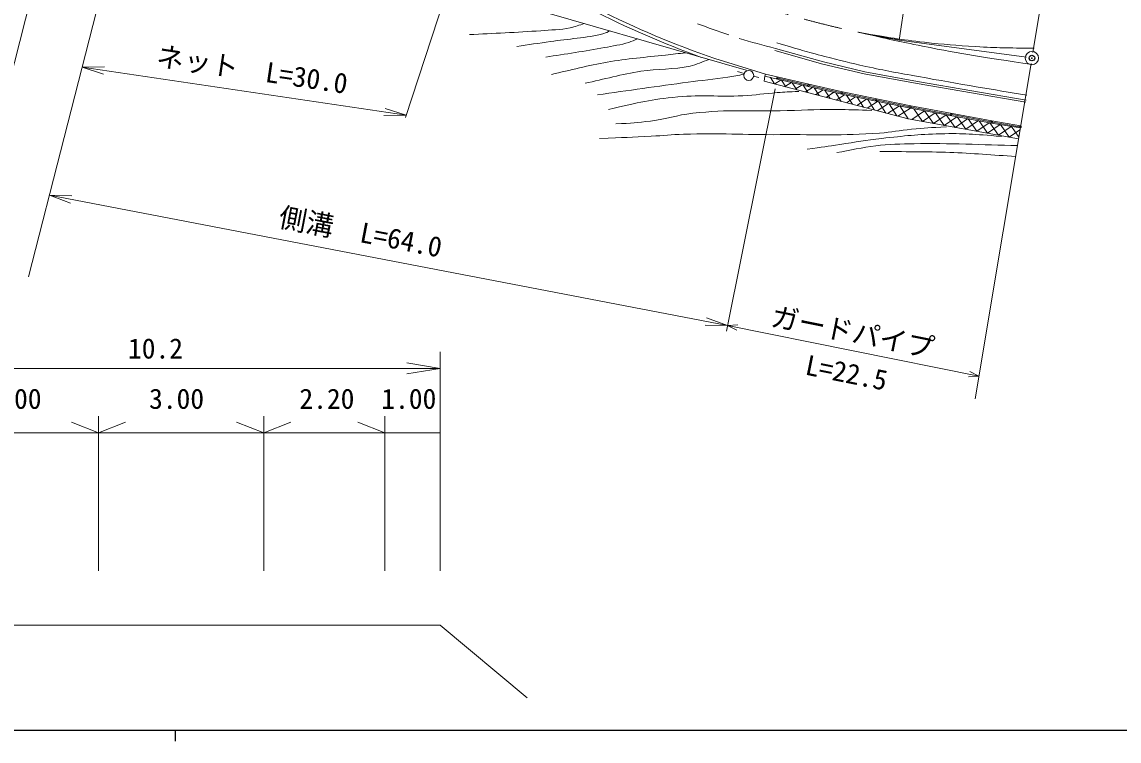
# Model space of a CAD drawing. Units: millimetres, scale not verified. Extents: x 40000 to 680000, y 20000 to 380000.
# Drawn here: x 154102 to 253655, y 204000 to 269276 of the extents above; entities that cross this region are included whole.
import ezdxf
from ezdxf.enums import TextEntityAlignment as Align

# ---------------------------------------------------------------- set-up
doc = ezdxf.new("R2010")
doc.units = ezdxf.units.MM
doc.header["$LTSCALE"] = 1000
doc.header["$PDMODE"] = 32
doc.header["$PDSIZE"] = 500
doc.linetypes.add('CHAIN', pattern=[18.5, 12, -1.5, 3.5, -1.5])
for name, color, linetype, lineweight in [('M-BGD', 7, 'Continuous', 13), ('M-BMK', 2, 'CHAIN', 13), ('M-STR-HTXT', 7, 'Continuous', 13), ('M-STR-STRC', 7, 'Continuous', 13), ('M-TTL-BAND', 7, 'Continuous', 25), ('M-WORK', 1, 'Continuous', 13)]:
    doc.layers.add(name, color=color, linetype=linetype, lineweight=lineweight)
doc.layers.add('M-OTRS', color=6, linetype='Continuous')
doc.styles.add('ＭＳ ゴシック', font='')
doc.styles.get('ＭＳ ゴシック').set_extended_font_data('MS Gothic')

# ---------------------------------------------------------------- blocks, each defined once
blk = doc.blocks.new('open_arrow')
at = {"color": 0, "linetype": 'Continuous', "lineweight": -2}
blk.add_lwpolyline([(7.5, 1.25), (0, 0), (7.5, -1.25)], dxfattribs=at)

msp = doc.modelspace()

# ---------------------------------------------------------------- linework, layer by layer
at = {"layer": 'M-BGD'}
for p, q in [((226824, 265644), (222477, 266862)), ((226774, 265451), (222423, 266670)), ((230536, 264563), (226774, 265451)), ((230577, 264759), (226824, 265644)), ((221521, 264348), (221441, 263904)), ((234523, 260474), (221441, 263904)), ((221516, 264349), (221567, 264542)), ((225446, 263421), (221521, 264348)), ((225491, 263616), (221567, 264542)), ((222395, 263654), (222027, 264228)), ((222997, 264024), (222411, 263649)), ((225395, 263536), (222720, 264167)), ((223404, 263389), (223016, 263995)), ((235335, 263676), (230536, 264563)), ((235372, 263873), (230577, 264759)), ((245214, 262176), (235372, 263873)), ((223927, 263780), (223342, 263405)), ((224413, 263124), (224005, 263761)), ((224885, 263554), (224272, 263161)), ((225422, 262860), (224997, 263524)), ((225846, 263330), (225202, 262918)), ((228507, 262721), (225446, 263421)), ((228550, 262917), (225491, 263616)), ((228455, 262836), (225542, 263502)), ((226431, 262595), (225981, 263299)), ((226812, 263109), (226133, 262674)), ((227440, 262331), (226964, 263074)), ((227778, 262888), (227063, 262430)), ((228449, 262066), (227948, 262849)), ((234758, 261651), (228548, 262917)), ((245186, 261978), (235338, 263676)), ((228745, 262667), (227993, 262186)), ((234719, 261455), (228507, 262721)), ((231559, 262201), (228601, 262804)), ((229459, 261802), (228924, 262636)), ((229746, 262469), (228924, 261942)), ((230741, 262266), (229854, 261698)), ((230468, 261537), (229890, 262439)), ((231735, 262063), (230784, 261454)), ((231477, 261273), (230856, 262243)), ((234664, 261568), (231706, 262171)), ((232730, 261860), (231715, 261210)), ((232486, 261008), (231821, 262046)), ((233495, 260743), (232787, 261849)), ((233724, 261658), (232645, 260966)), ((234719, 261455), (233575, 260722)), ((234504, 260479), (233753, 261652)), ((242079, 260095), (234719, 261455)), ((242115, 260292), (234756, 261651)), ((238343, 260887), (234812, 261539)), ((235995, 261219), (234839, 260417)), ((235823, 260239), (235018, 261400)), ((236974, 261038), (235823, 260239)), ((236807, 260062), (236005, 261217)), ((237953, 260857), (236807, 260062)), ((237791, 259884), (236992, 261035)), ((238775, 259706), (237980, 260852)), ((242023, 260207), (238491, 260860)), ((244526, 258668), (234523, 260474)), ((238933, 260676), (237791, 259884)), ((239912, 260495), (238775, 259706)), ((239759, 259528), (238967, 260670)), ((240892, 260314), (239759, 259528)), ((240743, 259351), (239954, 260488)), ((241868, 260131), (240743, 259351)), ((241728, 259173), (240955, 260286)), ((242864, 259962), (241728, 259173)), ((242712, 258995), (241931, 260120)), ((244690, 259652), (242079, 260095)), ((244723, 259850), (242113, 260292)), ((244633, 259764), (242171, 260181)), ((243696, 258818), (242906, 259955)), ((243861, 259793), (242712, 258995)), ((244663, 259489), (243696, 258818)), ((244552, 258823), (243882, 259789))]:
    msp.add_line(p, q, dxfattribs=at)
for centre, radius in [((245748, 265996), 600), ((222647, 264185), 75), ((225468, 263519), 75), ((228528, 262819), 75), ((231633, 262186), 75), ((234738, 261553), 75), ((238417, 260873), 75), ((242097, 260194), 75), ((244707, 259751), 75)]:
    msp.add_circle(centre, radius, dxfattribs=at)
at = {"layer": 'M-BMK'}
msp.add_line((233692, 267635), (245252, 266064), dxfattribs=at)
msp.add_arc((248710, 356373), 90000, 234.40689, 260.39432, dxfattribs=at)
at = {"layer": 'M-OTRS'}
msp.add_point((245748, 265996), dxfattribs=at)
at = {"layer": 'M-STR-HTXT'}
for p, q in [((222450, 263204), (218031, 241217)), ((218130, 241707), (219061, 241775)), ((240937, 237123), (218130, 241707)), ((218130, 241707), (218963, 241285)), ((240937, 237123), (240005, 237056)), ((240937, 237123), (240104, 237546))]:
    msp.add_line(p, q, dxfattribs=at)
at = {"layer": 'M-STR-STRC'}
for points, knots in [([(245945, 266890), (243403, 266917), (242709, 266918), (240640, 267041), (238826, 267149), (237810, 267232), (236003, 267432), (233701, 267687), (232931, 267833), (230138, 268310)], [0, 0, 0, 0, 1, 1, 1, 2, 2, 2, 3, 3, 3, 3]), ([(230138, 268310), (232859, 267679), (233593, 267529), (235819, 267081), (239684, 266302), (240979, 266139), (245773, 265404)], [0, 0, 0, 0, 1, 1, 1, 2, 2, 2, 2]), ([(245276, 262623), (242259, 263123), (239302, 263624), (235447, 264316), (233575, 264652), (232523, 264830), (230667, 265243), (229207, 265568), (228392, 265766), (226945, 266143), (225241, 266586), (224689, 266757), (222610, 267378)], [0, 0, 0, 0, 1, 1, 1, 2, 2, 2, 3, 3, 3, 4, 4, 4, 4])]:
    msp.add_open_spline(points, degree=3, knots=knots, dxfattribs=at)
at = {"layer": 'M-TTL-BAND'}
for p, q in [((40000, 205000), (579000, 205000)), ((168000, 205000), (168000, 204000))]:
    msp.add_line(p, q, dxfattribs=at)
at = {"layer": 'M-WORK'}
for p, q in [((245830, 266490), (254034, 315731)), ((239089, 302061), (233692, 267635)), ((160964, 295226), (148455, 246129)), ((166538, 292554), (154710, 246129)), ((188322, 273993), (219809, 264883)), ((192767, 272387), (188908, 260588)), ((216962, 265943), (221567, 264542)), ((159561, 265169), (188979, 260807)), ((240593, 235059), (245665, 265503)), ((219642, 264598), (219043, 264764)), ((220968, 264231), (220499, 264361)), ((218130, 241707), (156599, 253544)), ((192038, 239332), (192038, 219440)), ((141038, 237832), (192038, 237832)), ((161038, 233480), (161038, 219440)), ((176038, 233480), (176038, 219440)), ((187038, 233480), (187038, 219440)), ((192038, 231980), (141038, 231980)), ((161038, 231980), (158584, 232938)), ((161038, 231980), (163492, 232938)), ((176038, 231980), (173584, 232938)), ((176038, 231980), (178492, 232938)), ((187038, 231980), (184584, 232938)), ((141038, 214518), (192038, 214518)), ((192038, 214518), (199935, 207910))]:
    msp.add_line(p, q, dxfattribs=at)
msp.add_circle((220053, 264415), 450, dxfattribs=at)
for centre, radius, start, end in [((247684, 353444), 93037, 236.37159, 249.94258), ((247684, 353444), 92737, 236.37307, 250.6531), ((248810, 357241), 94240, 249.24428, 251.06821), ((246095, 358095), 94240, 253.40672, 255.48716)]:
    msp.add_arc(centre, radius, start, end, dxfattribs=at)
for points, knots in [([(194709, 268127), (196865, 268245), (199024, 268318), (201176, 268480), (202069, 268547), (202972, 268559), (203850, 268736), (204285, 268824), (204697, 269000), (205120, 269133)], [0, 0, 0, 0, 1, 1, 1, 2, 2, 2, 3, 3, 3, 3]), ([(199006, 267051), (200024, 267201), (201041, 267350), (202059, 267501), (203671, 267740), (205320, 267800), (206893, 268224), (207093, 268278), (207277, 268377), (207469, 268453)], [0, 0, 0, 0, 1, 1, 1, 2, 2, 2, 3, 3, 3, 3]), ([(201626, 266080), (203403, 266369), (205187, 266611), (206955, 266945), (207697, 267085), (208448, 267199), (209170, 267421), (209437, 267504), (209688, 267631), (209947, 267736)], [0, 0, 0, 0, 1, 1, 1, 2, 2, 2, 3, 3, 3, 3]), ([(202165, 264519), (203850, 264889), (205519, 265340), (207220, 265630), (208969, 265929), (210742, 266071), (212505, 266274), (213109, 266344), (213714, 266405), (214319, 266471)], [0, 0, 0, 0, 1, 1, 1, 2, 2, 2, 3, 3, 3, 3]), ([(205208, 263707), (206893, 264072), (208561, 264529), (210264, 264801), (211744, 265038), (213273, 264944), (214737, 265269), (215324, 265399), (215873, 265661), (216441, 265857)], [0, 0, 0, 0, 1, 1, 1, 2, 2, 2, 3, 3, 3, 3]), ([(206329, 262657), (209067, 263039), (211802, 263442), (214543, 263804), (215747, 263963), (216959, 264068), (218160, 264254), (218648, 264330), (219131, 264434), (219616, 264524)], [0, 0, 0, 0, 1, 1, 1, 2, 2, 2, 3, 3, 3, 3]), ([(207317, 261321), (210208, 262003), (211126, 262235), (213616, 262467), (215909, 262682), (217210, 262462), (219510, 262573), (220733, 262633), (221411, 262771), (222633, 262856), (223399, 262909), (223648, 262925), (224596, 262970)], [0, 0, 0, 0, 1, 1, 1, 2, 2, 2, 3, 3, 3, 4, 4, 4, 4]), ([(207979, 260015), (209475, 260093), (209909, 260126), (211137, 260279), (212646, 260469), (213455, 260815), (214966, 260985), (218289, 261359), (220181, 261153), (223524, 261232), (225433, 261278), (226502, 261344), (228412, 261321), (229508, 261307), (229870, 261302), (231218, 261247)], [0, 0, 0, 0, 1, 1, 1, 2, 2, 2, 3, 3, 3, 4, 4, 4, 5, 5, 5, 5]), ([(206514, 258691), (208792, 258783), (209375, 258802), (211208, 258903), (212352, 258966), (212991, 259043), (214137, 259080), (217554, 259189), (219470, 259024), (222889, 259044), (226418, 259065), (228402, 258943), (231923, 259185), (233062, 259264), (233689, 259419), (234825, 259530), (236062, 259650), (236472, 259671), (237998, 259759)], [0, 0, 0, 0, 1, 1, 1, 2, 2, 2, 3, 3, 3, 4, 4, 4, 5, 5, 5, 6, 6, 6, 6]), ([(225368, 257712), (226806, 257929), (227169, 257983), (228323, 258153), (229808, 258372), (230634, 258538), (232126, 258700), (234202, 258926), (235367, 259083), (237455, 259124), (239614, 259166), (240393, 259097), (242979, 258882)], [0, 0, 0, 0, 1, 1, 1, 2, 2, 2, 3, 3, 3, 4, 4, 4, 4]), ([(228059, 257412), (229229, 257618), (230390, 257894), (231570, 258030), (232729, 258163), (233898, 258202), (235064, 258224), (238184, 258282), (241304, 258111), (244424, 258055)], [0, 0, 0, 0, 1, 1, 1, 2, 2, 2, 3, 3, 3, 3]), ([(231941, 257518), (234058, 257489), (236177, 257508), (238293, 257430), (240284, 257356), (242271, 257190), (244260, 257070)], [0, 0, 0, 0, 1, 1, 1, 2, 2, 2, 2])]:
    msp.add_open_spline(points, degree=3, knots=knots, dxfattribs=at)

# ---------------------------------------------------------------- block references
for p, xscale, yscale, rotation in [((159561, 265169), 267, 267, 351.6), ((188979, 260807), 267, 267, 171.6), ((156599, 253544), 267, 267, 349.1), ((218130, 241707), 267, 267, 169.1), ((192038, 237832), 400, 400, 180)]:
    msp.add_blockref('open_arrow', p, dxfattribs=dict(at, xscale=xscale, yscale=yscale, rotation=rotation))

# ---------------------------------------------------------------- texts
at = {"layer": 'M-STR-HTXT', "style": 'ＭＳ ゴシック'}
for s, p in [('ガードパイプ', (229199, 239687)), ('L=22.5', (228638, 236004))]:
    msp.add_text(s, height=1833, rotation=348.636, dxfattribs=at).set_placement(p, align=Align.BOTTOM_CENTER)
at = {"layer": 'M-WORK', "style": 'ＭＳ ゴシック'}
for s, rotation, p in [('ネット\u3000L=30.0', 351.566, (174774, 263485)), ('側溝\u3000L=64.0', 349.111, (184549, 248768))]:
    msp.add_text(s, height=1833, rotation=rotation, dxfattribs=at).set_placement(p, align=Align.BOTTOM_CENTER)
for s, p in [('10.2', (166220, 238171)), ('3.00', (153388, 233606)), ('3.00', (168134, 233606)), ('2.20', (181775, 233606)), ('1.00', (189209, 233606))]:
    msp.add_text(s, height=1833, dxfattribs=at).set_placement(p, align=Align.BOTTOM_CENTER)

doc.saveas('drawing.dxf')
